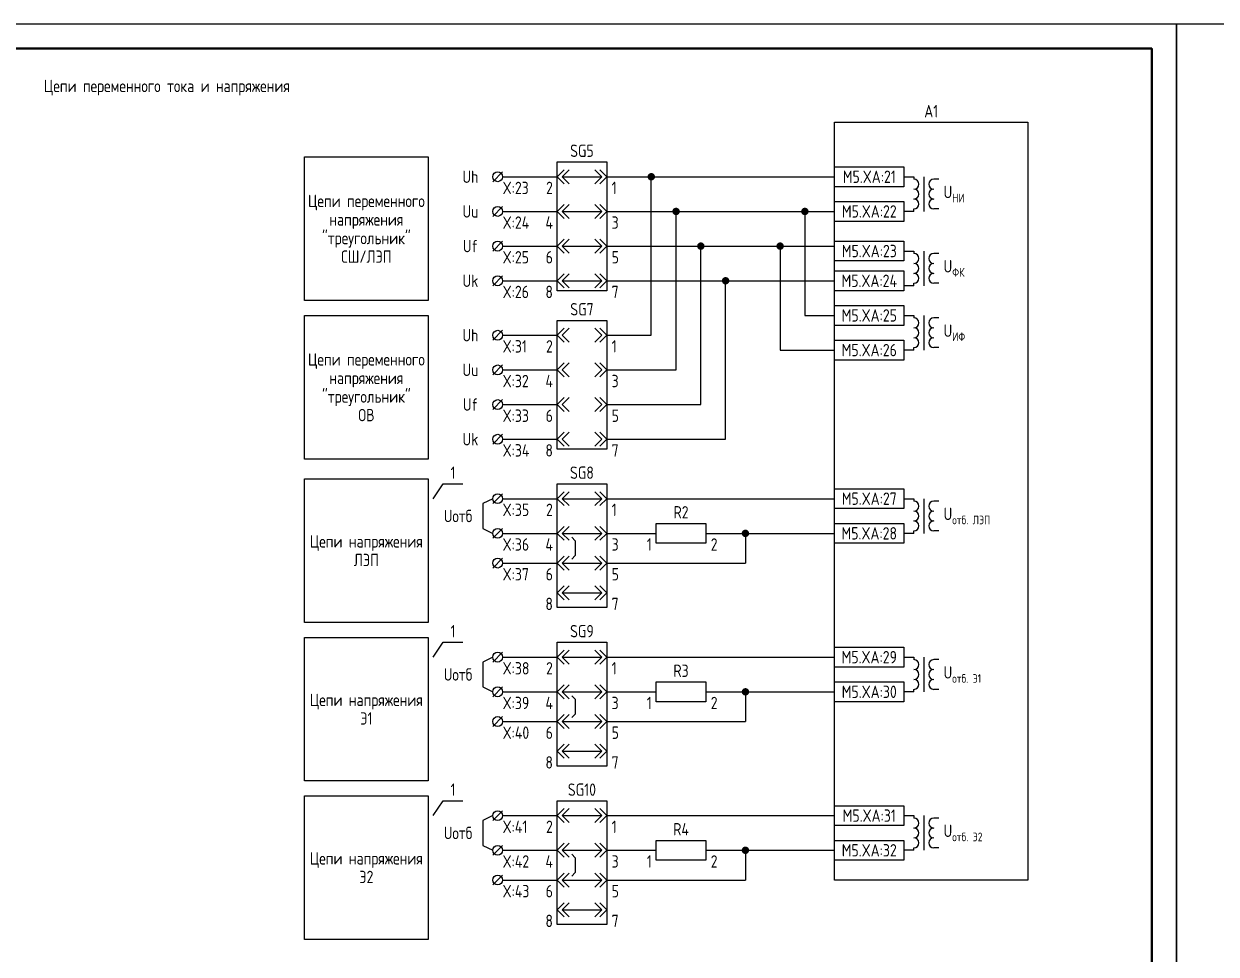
# Model space of a CAD drawing. Header units: millimetres. Extents: x -840 to 1557, y 0 to 584.
# Drawn here: x 187.4 to 428, y 109 to 296.9 of the extents above; entities that cross this region are included whole.
import ezdxf

# ---------------------------------------------------------------- set-up
doc = ezdxf.new("R2010")
doc.units = ezdxf.units.MM
doc.styles.add('Gost_type_A', font='GOST_A.TTF')

# ---------------------------------------------------------------- blocks, each defined once
blk = doc.blocks.new('Формат_А3')
blk.add_lwpolyline([(-420, 297), (0, 297), (0, 0), (-420, 0)], close=True)
at = {"lineweight": 50}
blk.add_lwpolyline([(-400, 292), (-5, 292), (-5, 5), (-400, 5)], close=True, dxfattribs=at)
blk = doc.blocks.new('БИ_разъем')
for p, q in [((0, 0), (1.41, 1.41)), ((0, 0), (1.41, 1.41)), ((0, 0), (1.41, -1.41)), ((0, 0), (1.41, -1.41)), ((1, 0), (2.41, 1.41)), ((1, 0), (2.41, -1.41)), ((1, 0), (9, 0)), ((9, 0), (7.59, 1.41)), ((9, 0), (7.59, -1.41)), ((10, 0), (8.59, 1.41)), ((10, 0), (8.59, 1.41)), ((10, 0), (8.59, -1.41)), ((10, 0), (8.59, -1.41))]:
    blk.add_line(p, q)
blk = doc.blocks.new('POINT')
at = {"const_width": 0.75}
blk.add_lwpolyline([(-0.375, 0, 1), (0.375, 0, 1)], format="xyb", close=True, dxfattribs=at)
blk = doc.blocks.new('БИ_разъем_холост')
for p, q in [((0, 0), (1.41, 1.41)), ((0, 0), (1.41, 1.41)), ((0, 0), (1.41, -1.41)), ((0, 0), (1.41, -1.41)), ((1, 0), (2.41, 1.41)), ((1, 0), (2.41, 1.41)), ((1, 0), (2.41, -1.41)), ((1, 0), (2.41, -1.41)), ((9, 0), (7.59, 1.41)), ((9, 0), (7.59, 1.41)), ((9, 0), (7.59, -1.41)), ((9, 0), (7.59, -1.41)), ((10, 0), (8.59, 1.41)), ((10, 0), (8.59, 1.41)), ((10, 0), (8.59, -1.41)), ((10, 0), (8.59, -1.41))]:
    blk.add_line(p, q)
blk = doc.blocks.new('БИ_перемычка')
for p, q in [((2.97, -0.79), (3.67, -1.5)), ((3.67, -1.5), (3.67, -4.5)), ((2.97, -5.21), (3.67, -4.5))]:
    blk.add_line(p, q)

msp = doc.modelspace()

# ---------------------------------------------------------------- linework, layer by layer
for p, q in [((284, 267), (282, 265)), ((314, 234), (314, 266)), ((284, 260), (282, 258)), ((319, 227), (319, 259)), ((345, 259), (345, 238)), ((284, 253), (282, 251)), ((305, 252), (351, 252)), ((324, 220), (324, 252)), ((340, 252), (340, 231)), ((284, 246), (282, 244)), ((329, 213), (329, 245)), ((345, 238), (351, 238)), ((284, 235), (282, 233)), ((305, 234), (314, 234)), ((340, 231), (351, 231)), ((284, 228), (282, 226)), ((305, 227), (319, 227)), ((284, 221), (282, 219)), ((305, 220), (324, 220)), ((284, 214), (282, 212)), ((305, 213), (329, 213)), ((270, 201), (272, 204)), ((272, 204), (276, 204)), ((284, 202), (282, 200)), ((284, 195), (282, 193)), ((333, 194), (333, 188)), ((284, 189), (282, 187)), ((305, 188), (333, 188)), ((270, 169), (272, 172)), ((272, 172), (276, 172)), ((284, 170), (282, 168)), ((284, 163), (282, 161)), ((333, 162), (333, 156)), ((284, 157), (282, 155)), ((305, 156), (333, 156)), ((270, 137), (272, 140)), ((272, 140), (276, 140)), ((284, 138), (282, 136)), ((284, 131), (282, 129)), ((333, 130), (333, 124)), ((284, 125), (282, 123)), ((305, 124), (333, 124))]:
    msp.add_line(p, q)
at = {"lineweight": 25}
for p, q in [((284.01, 266), (295, 266)), ((305.01, 266), (351, 266)), ((284.01, 259), (295, 259)), ((305.01, 259), (351, 259)), ((284.01, 252), (295, 252)), ((284.01, 245), (295, 245)), ((305.01, 245), (351, 245)), ((284.01, 234), (295, 234)), ((284.01, 227), (295, 227)), ((284.01, 220), (295, 220)), ((284.01, 213), (295, 213)), ((284, 201), (295, 201)), ((305.01, 201), (351, 201)), ((284.01, 194), (295, 194)), ((305.01, 194), (315, 194)), ((325, 194), (351, 194)), ((284.01, 188), (295, 188)), ((284, 169), (295, 169)), ((305.01, 169), (351, 169)), ((284.01, 162), (295, 162)), ((305.01, 162), (315, 162)), ((325, 162), (351, 162)), ((284.01, 156), (295, 156)), ((284, 137), (295, 137)), ((305.01, 137), (351, 137)), ((284.01, 130), (295, 130)), ((305.01, 130), (315, 130)), ((325, 130), (351, 130)), ((284.01, 124), (295, 124))]:
    msp.add_line(p, q, dxfattribs=at)
at = {"ltscale": 4}
for p, q in [((365, 266), (367, 266)), ((367, 266), (367, 265.5)), ((367, 266), (367, 265.5)), ((369, 266), (369, 259)), ((372, 265.5), (371, 265.5)), ((367, 259), (365, 259)), ((367, 259), (367, 259.5)), ((372, 259.5), (371, 259.5)), ((365, 251), (367, 251)), ((367, 251), (367, 250.5)), ((367, 251), (367, 250.5)), ((369, 251), (369, 244)), ((372, 250.5), (371, 250.5)), ((367, 244), (365, 244)), ((367, 244), (367, 244.5)), ((372, 244.5), (371, 244.5)), ((365, 238), (367, 238)), ((367, 238), (367, 237.5)), ((367, 238), (367, 237.5)), ((369, 238), (369, 231)), ((372, 237.5), (371, 237.5)), ((367, 231), (367, 231.5)), ((372, 231.5), (371, 231.5)), ((367, 231), (365, 231)), ((365, 201), (367, 201)), ((367, 201), (367, 200.5)), ((367, 201), (367, 200.5)), ((369, 201), (369, 194)), ((372, 200.5), (371, 200.5)), ((367, 194), (365, 194)), ((367, 194), (367, 194.5)), ((372, 194.5), (371, 194.5)), ((365, 169), (367, 169)), ((367, 169), (367, 168.5)), ((367, 169), (367, 168.5)), ((369, 169), (369, 162)), ((372, 168.5), (371, 168.5)), ((367, 162), (365, 162)), ((367, 162), (367, 162.5)), ((372, 162.5), (371, 162.5)), ((365, 137), (367, 137)), ((367, 137), (367, 136.5)), ((367, 137), (367, 136.5)), ((369, 137), (369, 130)), ((372, 136.5), (371, 136.5)), ((367, 130), (365, 130)), ((367, 130), (367, 130.5)), ((372, 130.5), (371, 130.5))]:
    msp.add_line(p, q, dxfattribs=at)
for points in [[(351, 277), (390, 277), (390, 124), (351, 124)], [(351, 268), (365, 268), (365, 264), (351, 264)], [(351, 261), (365, 261), (365, 257), (351, 257)], [(351, 253), (365, 253), (365, 249), (351, 249)], [(351, 247), (365, 247), (365, 243), (351, 243)], [(351, 240), (365, 240), (365, 236), (351, 236)], [(351, 233), (365, 233), (365, 229), (351, 229)], [(351, 203), (365, 203), (365, 199), (351, 199)], [(315, 196), (325, 196), (325, 192), (315, 192)], [(351, 196), (365, 196), (365, 192), (351, 192)], [(351, 171), (365, 171), (365, 167), (351, 167)], [(315, 164), (325, 164), (325, 160), (315, 160)], [(351, 164), (365, 164), (365, 160), (351, 160)], [(351, 139), (365, 139), (365, 135), (351, 135)], [(315, 132), (325, 132), (325, 128), (315, 128)], [(351, 132), (365, 132), (365, 128), (351, 128)]]:
    msp.add_lwpolyline(points, close=True)
at = {"lineweight": 25}
for points in [[(269, 241), (244, 241), (244, 270), (269, 270)], [(295, 269), (305, 269), (305, 243), (295, 243)], [(269, 209), (244, 209), (244, 238), (269, 238)], [(295, 237), (305, 237), (305, 211), (295, 211)], [(269, 176), (244, 176), (244, 205), (269, 205)], [(295, 204), (305, 204), (305, 179), (295, 179)], [(269, 144), (244, 144), (244, 173), (269, 173)], [(295, 172), (305, 172), (305, 147), (295, 147)], [(269, 112), (244, 112), (244, 141), (269, 141)], [(295, 140), (305, 140), (305, 115), (295, 115)]]:
    msp.add_lwpolyline(points, close=True, dxfattribs=at)
for points in [[(282, 201), (280, 200), (280, 195), (282, 194)], [(282, 169), (280, 168), (280, 163), (282, 162)], [(282, 137), (280, 136), (280, 131), (282, 130)]]:
    msp.add_lwpolyline(points)
for centre in [(283, 266), (283, 259), (283, 252), (283, 245), (283, 234), (283, 227), (283, 220), (283, 213), (283, 201), (283, 194), (283, 188), (283, 169), (283, 162), (283, 156), (283, 137), (283, 130), (283, 124)]:
    msp.add_circle(centre, 1)
at = {"ltscale": 4}
for centre, start, end in [((367, 264.5), 270, 90), ((371, 264.5), 90, 270), ((367, 262.5), 270, 90), ((371, 262.5), 90, 270), ((367, 260.5), 270, 90), ((371, 260.5), 90, 270), ((367, 249.5), 270, 90), ((371, 249.5), 90, 270), ((367, 247.5), 270, 90), ((371, 247.5), 90, 270), ((367, 245.5), 270, 90), ((371, 245.5), 90, 270), ((367, 236.5), 270, 90), ((371, 236.5), 90, 270), ((367, 234.5), 270, 90), ((367, 232.5), 270, 90), ((371, 234.5), 90, 270), ((371, 232.5), 90, 270), ((367, 199.5), 270, 90), ((371, 199.5), 90, 270), ((367, 197.5), 270, 90), ((371, 197.5), 90, 270), ((367, 195.5), 270, 90), ((371, 195.5), 90, 270), ((367, 167.5), 270, 90), ((371, 167.5), 90, 270), ((367, 165.5), 270, 90), ((371, 165.5), 90, 270), ((367, 163.5), 270, 90), ((371, 163.5), 90, 270), ((367, 135.5), 270, 90), ((371, 135.5), 90, 270), ((367, 133.5), 270, 90), ((367, 131.5), 270, 90), ((371, 133.5), 90, 270), ((371, 131.5), 90, 270)]:
    msp.add_arc(centre, 1, start, end, dxfattribs=at)

# ---------------------------------------------------------------- block references
at = {"color": 1}
for p in [(420, -0.12), (840, -0.12)]:
    msp.add_blockref('Формат_А3', p, dxfattribs=at)
at = {"lineweight": 25}
for name, p in [('БИ_разъем', (295, 266)), ('БИ_разъем', (295, 259)), ('БИ_разъем', (295, 252)), ('БИ_разъем', (295, 245)), ('БИ_разъем', (295, 201)), ('БИ_разъем', (295, 194)), ('БИ_перемычка', (295, 194)), ('БИ_разъем', (295, 188)), ('БИ_разъем', (295, 182)), ('БИ_разъем', (295, 169)), ('БИ_разъем', (295, 162)), ('БИ_перемычка', (295, 162)), ('БИ_разъем', (295, 156)), ('БИ_разъем', (295, 150)), ('БИ_разъем', (295, 137)), ('БИ_разъем', (295, 130)), ('БИ_перемычка', (295, 130)), ('БИ_разъем', (295, 124)), ('БИ_разъем', (295, 118))]:
    msp.add_blockref(name, p, dxfattribs=at)
for name, p in [('POINT', (314, 266)), ('POINT', (319, 259)), ('POINT', (345, 259)), ('POINT', (324, 252)), ('POINT', (340, 252)), ('POINT', (329, 245)), ('БИ_разъем_холост', (295, 234)), ('БИ_разъем_холост', (295, 227)), ('БИ_разъем_холост', (295, 220)), ('БИ_разъем_холост', (295, 213)), ('POINT', (333, 194)), ('POINT', (333, 162)), ('POINT', (333, 130))]:
    msp.add_blockref(name, p)

# ---------------------------------------------------------------- texts
at = {"char_height": 2.5, "line_spacing_factor": 0.9, "style": 'Gost_type_A'}
for s, insert, width, attachment_point in [('Цепи переменного тока и напряжения', (216.25, 284), 197.5, 5), ('A1', (370.5, 278), 39, 8)]:
    msp.add_mtext(s, dxfattribs=dict(at, insert=insert, width=width, attachment_point=attachment_point))
at = {"lineweight": 25, "char_height": 2.5, "line_spacing_factor": 0.9, "style": 'Gost_type_A'}
for s, insert, width, attachment_point in [('SG5', (300, 270), 10, 8), ('Uh', (277.5, 266), 11, 5), ('X:23', (284, 265), 8, 1), ('{\\T0.9;2}', (294, 265), 5, 3), ('{\\T0.9;1}', (306, 265), 5, 1), ('Цепи переменного напряжения\\P"треугольник"\\PСШ/ЛЭП', (256.5, 255.5), 25, 5), ('Uu', (277.5, 259), 11, 5), ('X:24', (284, 258), 8, 1), ('{\\T0.9;4}', (294, 258), 5, 3), ('{\\T0.9;3}', (306, 258), 5, 1), ('Uf', (277.5, 252), 11, 5), ('X:25', (284, 251), 8, 1), ('{\\T0.9;6}', (294, 251), 5, 3), ('{\\T0.9;5}', (306, 251), 5, 1), ('Uk', (277.5, 245), 11, 5), ('X:26', (284, 244), 8, 1), ('{\\T0.9;8}', (294, 244), 5, 3), ('{\\T0.9;7}', (306, 244), 5, 1), ('SG7', (300, 238), 10, 8), ('Uh', (277.5, 234), 11, 5), ('X:31', (284, 233), 8, 1), ('{\\T0.9;2}', (294, 233), 5, 3), ('{\\T0.9;1}', (306, 233), 5, 1), ('Цепи переменного напряжения\\P"треугольник"\\PОВ', (256.5, 223.5), 25, 5), ('Uu', (277.5, 227), 11, 5), ('X:32', (284, 226), 8, 1), ('{\\T0.9;4}', (294, 226), 5, 3), ('{\\T0.9;3}', (306, 226), 5, 1), ('Uf', (277.5, 220), 11, 5), ('X:33', (284, 219), 8, 1), ('{\\T0.9;6}', (294, 219), 5, 3), ('{\\T0.9;5}', (306, 219), 5, 1), ('Uk', (277.5, 213), 11, 5), ('X:34', (284, 212), 8, 1), ('{\\T0.9;8}', (294, 212), 5, 3), ('{\\T0.9;7}', (306, 212), 5, 1), ('1', (274, 205), 4, 8), ('SG8', (300, 205), 10, 8), ('X:35', (284, 200), 9, 1), ('{\\T0.9;2}', (294, 200), 5, 3), ('{\\T0.9;1}', (306, 200), 5, 1), ('\\A1;Uотб', (275, 197.5), 12, 5), ('R2', (320, 197), 10, 8), ('Цепи напряжения ЛЭП', (256.5, 190.5), 25, 5), ('X:36', (284, 193), 9, 1), ('{\\T0.9;4}', (294, 193), 5, 3), ('{\\T0.9;3}', (306, 193), 5, 1), ('{\\T0.9;1}', (314, 193), 5, 3), ('{\\T0.9;2}', (326, 193), 5, 1), ('X:37', (284, 187), 9, 1), ('{\\T0.9;6}', (294, 187), 5, 3), ('{\\T0.9;5}', (306, 187), 5, 1), ('{\\T0.9;8}', (294, 181), 5, 3), ('{\\T0.9;7}', (306, 181), 5, 1), ('1', (274, 173), 4, 8), ('SG9', (300, 173), 10, 8), ('\\A1;Uотб', (275, 165.5), 12, 5), ('X:38', (284, 168), 9, 1), ('{\\T0.9;2}', (294, 168), 5, 3), ('{\\T0.9;1}', (306, 168), 5, 1), ('R3', (320, 165), 10, 8), ('Цепи напряжения Э1', (256.5, 158.5), 25, 5), ('X:39', (284, 161), 9, 1), ('{\\T0.9;4}', (294, 161), 5, 3), ('{\\T0.9;3}', (306, 161), 5, 1), ('{\\T0.9;1}', (314, 161), 5, 3), ('{\\T0.9;2}', (326, 161), 5, 1), ('X:40', (284, 155), 9, 1), ('{\\T0.9;6}', (294, 155), 5, 3), ('{\\T0.9;5}', (306, 155), 5, 1), ('{\\T0.9;8}', (294, 149), 5, 3), ('{\\T0.9;7}', (306, 149), 5, 1), ('1', (274, 141), 4, 8), ('SG10', (300, 141), 10, 8), ('\\A1;Uотб', (275, 133.5), 12, 5), ('X:41', (284, 136), 9, 1), ('{\\T0.9;2}', (294, 136), 5, 3), ('{\\T0.9;1}', (306, 136), 5, 1), ('R4', (320, 133), 10, 8), ('Цепи напряжения Э2', (256.5, 126.5), 25, 5), ('X:42', (284, 129), 9, 1), ('{\\T0.9;4}', (294, 129), 5, 3), ('{\\T0.9;3}', (306, 129), 5, 1), ('{\\T0.9;1}', (314, 129), 5, 3), ('{\\T0.9;2}', (326, 129), 5, 1), ('X:43', (284, 123), 9, 1), ('{\\T0.9;6}', (294, 123), 5, 3), ('{\\T0.9;5}', (306, 123), 5, 1), ('{\\T0.9;8}', (294, 117), 5, 3), ('{\\T0.9;7}', (306, 117), 5, 1)]:
    msp.add_mtext(s, dxfattribs=dict(at, insert=insert, width=width, attachment_point=attachment_point))
at = {"char_height": 2.5, "style": 'Gost_type_A'}
for s, insert, width, attachment_point in [('M5.XA:21', (358, 266), 14, 5), ('\\A1;U{\\H0.7x;\\S^ НИ;}', (373, 262.5), 12, 4), ('M5.XA:22', (357.99, 259), 14.018, 5), ('M5.XA:23', (358, 251), 14, 5), ('\\A1;{\\H1x;U\\H0.7x;\\S^ ФК;}', (373, 247.5), 12, 4), ('M5.XA:24', (357.99, 244.99), 14.018, 5), ('M5.XA:25', (358, 238), 14, 5), ('\\A1;U{\\H0.7x;\\S^ ИФ;}', (373, 234.5), 12, 4), ('M5.XA:26', (357.99, 231), 14.018, 5), ('M5.XA:27', (357.99, 201), 14.018, 5), ('\\A1;U{\\H0.7x;\\S^ отб. ЛЭП;}', (373, 197.5), 12, 4), ('M5.XA:28', (357.99, 194), 14.018, 5), ('M5.XA:29', (357.99, 169), 14.018, 5), ('\\A1;U{\\H0.7x;\\S^ отб. Э1;}', (373, 165.5), 12, 4), ('M5.XA:30', (357.99, 162), 14.018, 5), ('M5.XA:31', (357.99, 137), 14.018, 5), ('\\A1;U{\\H0.7x;\\S^ отб. Э2;}', (373, 133.5), 12, 4), ('M5.XA:32', (357.99, 130), 14.018, 5)]:
    msp.add_mtext(s, dxfattribs=dict(at, insert=insert, width=width, attachment_point=attachment_point))

doc.saveas('drawing.dxf')
